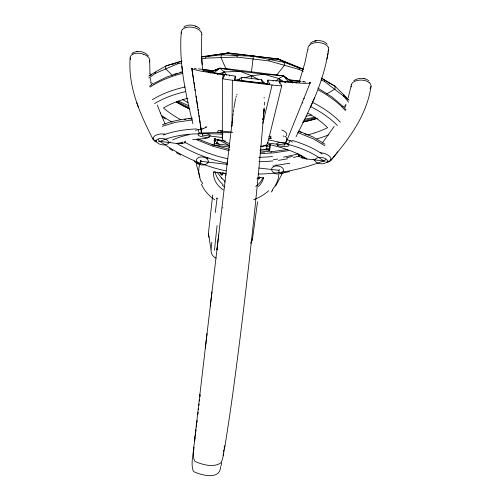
<?xml version="1.0" encoding="UTF-8"?>
<svg xmlns="http://www.w3.org/2000/svg" width="501" height="501" viewBox="0 0 501 501"><rect width="100%" height="100%" fill="white"/><g stroke="black" fill="none" stroke-linecap="round" stroke-linejoin="round"><path stroke-width="0.75" d="M267.81 145.459L266.833 145.791L266.808 149.129A32.452 28.576 6.6 0 1 266.714 149.924M155.949 140.687C158.341 136.648 169.081 138.282 168.762 143.142C165.374 146.386 157.715 145.102 155.949 140.743M222.557 78.594A10.064 0.501 6.8 0 0 232.376 80.229L232.026 125.688M264.465 102.166L264.378 105.066M149.73 61.899L149.962 74.167L149.924 73.597M202.573 135.032L202.567 134.518M200.895 161.14L200.914 160.201M201.74 36.435L201.44 45.979L201.797 59.794M133.047 54.121A9.995 5.787 11.6 0 0 130.899 55.749L130.598 56.181A9.951 5.78 12 0 0 130.16 57.909C127.849 86.955 140.255 114.485 153.225 139.66M267.647 142.209L267.615 142.772M267.597 143.154L267.572 143.543L281.769 85.665L278.938 81.594L303.781 83.36L309.493 83.235L310.451 82.915L310.1 82.421M182.439 29.459L182.057 29.891A10.433 6.081 9.3 0 0 181.262 32.202C178.826 63.17 185.614 93.856 192.898 123.741M348.483 102.166L343.655 96.198L343.742 94.733L335.138 86.329L321.323 77.999M241.82 77.292L241.614 80.611L262.505 83.128L261.428 79.653L241.82 77.292L237.599 80.448M269.275 150.814L269.576 146.336L264.19 145.691M270.158 144.313L269.763 150.256L260.501 149.154M343.655 96.198L324.542 81.513L324.654 79.997M269.551 150.406L270.02 144.232M195.064 438.068C194.269 445.414 191.783 453.33 194.375 460.5A5.098 4.929 6.4 0 0 195.277 461.571C202.723 464.784 213.889 467.903 220.947 462.799C223.828 457.632 223.44 451.338 224.962 445.752C230.829 410.425 235.364 374.892 239.904 339.371C249.417 262.349 258.059 185.195 264.19 107.821M263.213 120.002L264.083 109.061L263.683 113.063M231.794 126.659L231.894 125.394M303.274 71.355L299.041 69.382L299.166 67.917L278.212 58.999L228.155 52.956L201.364 56.763M224.185 447.343L224.26 446.491M232.138 122.764L232.276 121.424M211.835 242.227L211.046 249.805L208.41 233.516L212.7 194.989M251.352 78.851L251.665 75.789L239.979 71.311L219.926 68.186L209.424 72.244M299.041 69.382L269.024 60.934L269.156 59.613L278.212 58.999L303.337 69.069M214.459 144.075L215.067 138.357M222.607 135.157L222.275 138.126L222.525 78.532L224.185 75L200.068 70.967L193.405 69.357L191.789 68.368M223.934 449.823L223.747 451.52M203.425 71.054L203.5 70.378A61.823 2.687 6.9 0 1 202.329 69.564L213.163 70.873M232.42 120.083L232.715 117.447M208.717 72.382L208.717 71.681M210.151 73.027L210.27 72L208.754 71.687M210.27 73.046L210.382 72.019A55.467 2.417 6.9 0 0 216.651 73.165L217.497 73.309L217.378 74.348M200.813 160.37L200.644 161.936L200.813 161.51M217.49 74.367L217.609 73.328A47.37 2.079 6.9 0 0 229.539 75.188L235.326 76.19L234.837 80.592M194.426 441.487L195.071 435.889M229.458 75.883L229.539 75.188M194.714 439.033L195.822 429.357M195.478 432.388L196.686 421.898M196.361 424.792L199.912 394.231M199.649 396.554L207.026 333.591M205.329 348.101L218.693 234.938L218.524 236.259M227.103 164.19L232.314 120.747M210.27 306.036L211.948 291.92M227.467 161.216L216.908 249.886L217.039 248.878M232.859 116.176L233.178 113.552M199.511 401.057L199.68 399.641M200.018 396.811L200.187 395.402M196.924 422.593L197.187 420.433M197.901 414.452L198.183 412.129M198.459 409.837L198.634 408.359M198.991 405.403L199.166 403.919M201.27 58.98L205.667 58.116L237.036 57.076L237.192 55.755L228.155 52.956L201.302 57.139M195.371 435.482L195.615 433.434M195.866 431.392L196.029 430.027M196.392 427.034L196.661 424.785M251.414 72.276L253.356 56.262L253.111 55.824L250.018 55.918M267.29 83.761L267.759 80.091L273.27 80.461A47.182 2.073 6.9 0 0 285.226 81.469L285.094 82.508M273.183 81.156L273.27 80.461M262.875 119.77L263.038 118.48M215.236 212.549L217.115 198.095M233.347 112.199L233.704 109.469M285.201 82.515L285.332 81.475L286.159 81.538A55.479 2.424 6.9 0 0 292.296 81.882L292.164 82.909M292.277 82.915L292.409 81.895A60.947 2.655 6.9 0 0 295.496 81.976L296.172 81.982M296.529 82.997L296.661 81.982A60.947 2.655 6.9 0 0 299.742 81.707A63.527 2.762 6.9 0 0 299.867 81.319L289.033 80.01M299.654 82.371L299.742 81.707M223.54 453.248L223.17 455.766M214.246 143.8L214.985 138.339M250.888 243.38L252.529 238.733L257.564 201.721M205.667 58.116L205.867 56.657L221.373 54.816L228.155 52.956L278.212 58.999L284.656 62.45L303.431 69.464M214.904 138.451L214.184 143.618L229.621 145.459M214.29 144.244L214.91 139.804L225.694 141.088M233.892 108.116L235.583 98.697M268.962 150.588L269.889 144.182M148.803 78.15L155.097 73.503L177.642 63.809L177.868 62.306M155.097 73.503L155.335 72.05L165.931 65.944L181.431 61.222M296.035 136.779L305.767 117.253L314.603 97.745C321.154 82.264 326.101 66.063 328.662 49.43M224.417 448.84L224.962 445.752M371.009 86.36C367.471 111.222 353.443 132.978 337.743 151.947L337.461 152.304M307.758 49.255L304.858 63.02L299.542 80.924M327.673 161.203C326.339 156.606 315.436 155.93 314.666 160.57C317.146 164.572 324.867 164.979 327.66 161.253M220.603 466.519C220.19 480.472 201.746 475.249 194 471.773A4.985 4.872 -81.4 0 1 193.142 470.696C190.693 463.093 193.198 454.827 194.125 447.105M326.896 59.093L328.005 53.344M268.924 149.511A34.319 32.264 6.5 0 0 269.162 148.665L269.958 144.733L269.375 144.933M234.6 79.878L235.345 76.265M351.063 86.153L348.132 98.014M202.417 134.531L202.51 135.007M202.335 134.65L202.191 134.312M221.079 465.686L221.736 462.805M262.825 123.396L272.087 85.007A10.058 0.501 7 0 0 281.725 85.734M279.752 83.21L280.14 81.707M298.953 154.571L298.515 156.174L293.404 157.489M200.15 163.332L200.594 162.061M200.056 163.658L199.711 164.854L199.498 164.027M263.219 177.561A2.637 1.465 -45.6 0 0 263.589 177.936L263.495 178.287M235.946 97.326L236.353 96.035M267.096 142.979L284.462 145.09L284.674 144.457M279.282 169.394L278.988 170.327L258.961 168.042M200.425 162.518L200.582 162.099M345.496 105.429L345.959 104.195M310.301 82.571L285.883 143.048L284.587 144.902M200.882 161.335L227.316 164.378M310.432 107.277L314.709 97.482M236.798 94.852L237.061 94.257M370.696 87.437L370.897 86.917A9.92 5.749 0.9 0 0 370.94 85.183L370.771 84.656A9.964 5.755 1.3 0 0 369.131 82.584M275.619 186.159L281.913 174.185M309.555 82.984L309.862 82.433M219.332 172.476A26.221 22.877 5.5 0 0 220.24 173.596L221.398 174.868L222.093 174.949L223.283 173.089M221.398 174.868L222.638 172.989A138.176 72.063 11.3 0 1 222.97 172.519M334.248 126.34L322.325 143.054M276.759 75.062L284.386 65.305L284.656 62.45L253.356 56.262L221.373 54.816L221.004 57.653L226.12 69.082M208.009 157.583C206.988 159.518 205.504 157.352 204.013 157.27C201.815 156.769 199.229 156.826 197.381 158.26C194.845 160.314 197.381 163.533 199.774 164.253C203.393 166.77 211.691 162.819 206.932 158.629M331.224 159.938L337.743 151.947L330.485 160.834M272.744 190.248L271.216 191.983M260.032 177.385L259.505 177.918M221.724 74.618L224.385 71.987L239.979 71.311L263.82 74.186L283.585 75.858L292.277 82.133M275.982 81.137L278.75 78.538L283.585 75.858L291.313 81.845M258.954 178.437L258.228 179.07M310.282 43.368L312.975 41.52L316.131 40.731L314.853 40.982C319.062 39.917 324.122 40.794 327.122 44.107M214.171 141.864L215.311 140.887M131.813 53.745C131.888 52.048 140.274 51.115 136.886 51.471M213.871 72.883L219.926 68.186L227.034 68.725L283.585 75.858L288.476 81.87M180.009 72.708L181.237 71.762M353.787 80.73C358.077 77.498 364.509 77.436 368.792 80.711M149.467 86.297L151.402 84.97M183.798 27.029C187.562 24.305 192.91 24.58 196.893 26.703L195.672 26.146L198.559 27.674L199.962 29.02M148.728 76.071L155.335 72.05M326.852 93.806L334.95 89.134L335.138 86.329L321.849 78.444M170.684 142.127L168.975 142.447M154.133 83.26L166.514 77.116L182.727 71.837M182.627 142.071L182.082 142.359M149.505 75.814L151.571 74.712M158.404 141.182A3.413 2.06 -54.7 0 0 160.051 141.407C179.677 132.565 202.028 133.31 223.039 134.168M343.667 107.753L345.69 106.794M210.902 72.307L219.926 68.186L224.385 71.987L226.621 75.188M273.74 166.557C268.048 169.188 274.642 175.25 278.832 173.753C281.274 173.653 284.712 171.511 283.171 168.749C281.975 166.864 279.589 166.144 277.479 165.981C275.945 165.33 273.728 167.547 272.995 165.562M264.09 149.786L266.952 148.578M162.274 126.333L175.4 122.369L192.459 119.908M209.412 72.313L219.926 68.186M184.994 27.862L184.305 28.156A10.389 6.068 9.8 0 0 182.433 29.453M282.789 173.252L282.364 173.402M325.612 159.55A3.432 2.417 -49.2 0 1 323.54 160.94C302.685 168.994 280.485 173.903 258.078 174.041M162.274 124.843C171.862 120.979 182.139 119.088 192.409 118.18M163.157 135.057C173.784 130.993 185.195 129.508 196.492 128.882M218.624 73.935L224.385 71.987M314.528 132.934L314.653 132.89A110.02 64.297 6.3 0 0 327.623 127.699A97.451 50.451 6.4 0 0 318.191 119.658M177.63 73.234L173.947 74.392M181.882 61.103L165.931 65.944L165.493 68.725L172.281 75.2M225.262 53.776L228.155 52.956M235.495 80.348L239.904 79.108M244.313 77.862L251.665 75.789L263.82 74.186L278.75 78.538L283.203 81.381M205.479 127.06L206.819 126.759M306.023 116.351L311.29 114.954M342.133 106.757L345.897 105.755M260.777 146.812L266.006 145.447M299.116 155.567L300.537 155.204M281.762 173.578L280.817 173.778M303.831 120.672L315.041 117.973M209.305 137.236C207.414 138.044 192.923 135.903 199.937 133.197M208.479 137.099C214.835 134.531 202.122 132.54 200.131 133.178M277.222 145.359C278.669 146.536 293.692 147.883 287.493 143.674M177.642 63.809L181.356 63.026M287.518 158.792L278.412 160.383M182.057 143.324L185.489 142.672L196.549 148.321L206.756 152.617L217.785 156.299L227.961 158.867M288.338 150.638L273.721 152.874L260.263 153.675M266.808 149.129L267.841 148.929M268.724 148.753L269.162 148.665M289.841 163.22L276.64 165.305M198.077 129.753L201.59 129.358M304.132 119.282L315.549 117.121M284.355 172.632L289.616 171.674M171.655 64.335L174.711 63.802M287.092 149.611L271.06 151.759M184.562 119.507L185.927 119.301M192.703 139.666L205.686 138.476M180.917 143.511L177.893 143.599L160.051 141.414A3.438 2.373 63.5 0 1 158.372 139.572M188.708 118.931L190.831 118.699M217.252 69.583L215.743 69.714L217.29 69.902M224.022 68.988L227.034 68.725M137.938 51.459C141.852 51.171 145.91 52.912 148.39 55.968M200.506 128.713L201.853 128.669M260.257 152.223L264.597 152.154M269.024 60.934L237.036 57.076M314.647 159.85L313.062 159.136M211.979 144.921L229.79 147.05M260 150.663L271.617 152.047M325.143 161.097A3.407 1.998 68.8 0 1 323.54 160.934L305.748 158.867L302.823 158.072M213.77 172.388L213.758 172.018L226.22 173.503M257.99 177.285L263.595 177.955M194.369 68.374L195.841 68.556M198.365 68.856L214.265 70.773M288.62 79.728L301.12 81.237M302.585 81.412L304.057 81.588M234.587 79.935L269.707 84.162M232.376 80.229L272.087 85.007M262.549 118.875L264.09 119.063M218.129 130.561L222.732 131.112M268.736 136.616L270.045 136.773M217.359 132.264L222.732 132.903M269.043 138.445L271.054 138.689M216.776 139.309L217.647 139.835L223.797 140.581M264.528 145.515L266.833 145.791M202.567 135.132L221.849 137.474M268.993 139.936C288.012 143.925 308.027 148.546 323.54 160.94M208.879 71.718L208.266 71.587M229.22 150.695L212.887 146.254L196.367 139.622M225.964 170.86C202.197 165.925 179.834 155.354 160.051 141.414M226.997 163.201C209.255 159.512 192.24 152.63 176.671 143.399L181.224 142.722A9.563 9.525 53.7 0 0 182.076 142.347M229.289 149.242L212.812 144.795L197.832 138.946M268.06 144.25C281.581 147.357 295.227 151.377 306.981 158.961L302.736 157.239M253.111 55.824L256.813 56.857M286.873 139.566L290.142 140.768M291.826 140.286C302.46 143.53 313.006 147.632 322.149 154.064M199.173 164.322L198.484 164.09M364.928 78.826L363.876 78.482M276.364 74.668L279.896 75.876M285.551 77.812L286.967 78.294M287.311 143.605C285.388 142.516 272.763 141.451 278.08 145.422M297.669 132.508L313.382 138.89L324.911 145.791M298.577 131.011L312.881 136.93L324.93 144.138M299.385 131.7L301.364 132.427M198.183 163.971L197.306 163.57M304.564 133.698L306.437 134.481M303.813 98.446L304.451 98.722M302.297 102.768L302.836 102.999M328.255 82.759L330.372 83.686M178.35 101.064L188.996 105.83M301.752 157.621L298.515 156.174A3.413 1.779 15.2 0 0 300.118 155.153M283.04 135.884L284.205 136.485M321.179 79.884L324.542 81.513M177.016 101.409L188.551 107.389M218.568 139.773L229.615 145.634M317.897 88.113L332.119 97.044L342.39 105.893M150.388 82.233L153.807 84.08M182.533 99.624L188.007 102.586M197.169 163.495L196.254 162.931M176.227 152.648L180.717 155.128M251.665 75.789L258.372 79.553M262.399 81.813L266.426 84.074M278.212 58.999L280.879 60.552M169.376 148.559L172.757 150.626M216.432 198.127L217.19 198.628M162.606 117.109L165.436 118.944M224.442 186.886L222.325 185.314M317.953 119.495L317.941 119.482A97.163 50.294 6.4 0 0 307.883 113.188M213.946 140.449L215.18 141.351M216.413 142.259L219.494 144.513M150.832 83.773L151.966 84.713M301.99 156.681L300.869 155.617M225.945 174.216L224.711 173.127M344.225 96.098L348.264 99.724M224.993 181.337L221.893 178.275M221.586 177.961L216.964 172.131M343.742 94.733L348.997 100.162M344.556 108.185L346.059 109.919M261.428 79.653L264.66 83.705M278.75 78.538L280.785 81.732M328.155 47.088L328.418 47.633A10.415 6.062 3.5 0 1 328.55 50.012A10.377 6.043 3.4 0 1 327.829 51.39M202.78 183.848L201.728 181.8M267.766 80.173L269.676 84.099M165.242 124.198L160.345 112.944M157.276 105.041L160.533 113.37M136.66 102.467L138.445 107.377M351.395 86.873L351.307 86.592A9.926 5.755 1.3 0 1 351.307 84.807M201.916 133.585L201.496 131.675M196.242 163.977L199.974 177.16M192.234 68.405L192.346 68.862M264.102 97.47L264.221 98.146M191.864 68.305L193.743 80.667M193.975 82.214L194.801 87.625M195.033 89.172L195.271 90.719M196.091 96.123L197.857 107.721M198.089 109.262L198.327 110.809M198.559 112.356L198.797 113.902M199.029 115.449L199.266 116.996M199.498 118.537L200.206 123.177M200.438 124.724L201.264 130.135M191.789 68.581L201.364 131.469M150.406 78.187L150.857 81.469M181.857 66.213L182.483 71.681M202.542 68.906L201.765 59.4L202.128 64.491M185.414 141L185.489 142.672A3.419 1.772 -2.4 0 1 184.236 141.52M130.16 57.928L130.21 58.454A9.951 5.787 11.6 0 0 130.467 59.381M279.019 172.544L278.982 170.428M222.97 74.818L223.02 78.707M224.185 75L224.191 76.547M218.041 131.005A2.849 1.991 -66.3 0 1 217.378 132.233M208.184 71.568A60.37 2.63 6.9 0 1 203.506 70.384M220.19 130.955A43.28 4.528 8.9 0 1 232.721 132.283M203.713 128.306A43.224 11.266 19.8 0 1 206.387 127.511M201.208 132.809A43.468 11.855 22.7 0 1 203.588 128.275M285.244 136.216A43.437 11.623 -11 0 1 284.643 143.161M281.756 129.947A43.286 10.878 -4.9 0 1 286.572 135.683M270.909 135.978A27.68 7.884 -4.5 0 1 269.958 138.52M220.546 132.865A27.674 4.828 8.1 0 1 229.527 132.421M271.072 138.627A2.843 1.904 80.1 0 1 270.709 137.024M267.478 143.53A10.177 3.826 3.7 0 1 260.501 146.305M229.458 143.449A10.177 4.403 6.9 0 1 222.344 138.132M222.839 208.065A155.786 3.012 -88.1 0 1 222.857 207.608M214.772 199.843A40.331 33.104 9.6 0 1 201.371 184.205M209.161 237.23A7.49 6.695 7.4 0 1 208.403 233.516M252.535 238.739A7.49 6.688 3.7 0 1 250.776 242.284M214.303 171.605A2.643 1.428 58.3 0 1 213.764 171.993M223.177 184.788A25.783 17.385 24 0 1 215.079 171.668M214.672 141.532A34.832 32.74 3.4 0 1 214.697 140.399M222.075 174.968A26.616 23.221 5.4 0 1 219.995 172.419M216.833 143.825A32.772 28.858 4.6 0 1 217.647 139.835M201.296 181.838A40.462 28.037 23.9 0 1 199.605 177.141A40.725 27.348 27.2 0 1 199.617 164.81M278.794 174.342A40.681 26.753 -16.7 0 1 272.099 190.061M268.73 190.668A40.349 28.463 -9.7 0 1 253.663 199.749M262.699 178.199A25.82 17.623 -8.5 0 1 255.704 186.41M223.346 189.929A25.814 20.096 8.1 0 1 213.52 172.363M263.526 177.83A25.802 19.351 -0.3 0 1 258.41 186.529M216.2 258.184A8.104 8.01 6.4 0 1 211.09 249.811M214.491 250.275A155.348 13.972 -85.5 0 1 217.108 225.513M221.586 178.037A10.477 3.801 55.1 0 1 221.887 178.35M224.698 181.938A9.563 4.503 50 0 1 224.855 182.095M225.688 175.287A13.815 4.265 45.8 0 1 225.907 175.494M257.326 178.581A25.394 16.395 -6.3 0 1 256.869 178.926M259.662 177.955A24.774 13.69 -15.1 0 1 259.111 178.481M259.794 176.884A24.962 17.266 0.9 0 1 259.537 177.135M302.742 157.226A9.557 9.5 -36.5 0 1 301.997 156.675M298.176 153.857A99.016 34.437 -4.5 0 1 283.428 157.145M302.579 158.247A9.525 3.958 13.3 0 1 301.458 157.759M172.732 139.911A86.83 54.622 19.7 0 1 189.015 134.719M182.314 143.524A9.544 3.989 0.9 0 1 181.118 143.737M205.466 138.195A90.737 39.804 8.3 0 1 207.414 138.113M202.999 133.053A93.349 39.729 7.8 0 1 220.521 132.727M292.308 156.456A98.891 46.029 -0.5 0 1 286.547 157.702M277.748 159.074A99.755 58.554 3.3 0 1 273.502 159.612M272.463 156.512A101.152 64.253 4.6 0 1 258.81 157.289M276.521 165.042A104.177 62.562 4.2 0 1 274.598 165.255M273.076 160.921A107.602 67.316 4.7 0 1 258.936 161.616M317.396 118.261A114.253 69.119 6.1 0 1 302.454 122.2M316.864 118.461A117.572 71.136 6.2 0 1 303.656 121.762M303.5 82.032A3.613 2.223 -52.2 0 1 305.572 82.321M318.379 90.011A113.971 60.934 6.4 0 1 345.364 110.521M328.518 134.913A122.081 71.486 6.3 0 1 316.826 138.902M311.159 106.863A107.966 55.912 6.4 0 1 337.367 125.544M312.242 102.217A111.028 58.16 6.4 0 1 340.354 122.225M314.327 133.009A109.713 64.122 6.3 0 1 307.689 134.963M187.925 98.271A97.169 50.3 6.5 0 0 175.093 102.329L174.799 102.454A97.457 50.451 6.5 0 0 163.439 108.016A110.02 64.303 6.4 0 0 174.617 116.119L174.918 116.301A109.719 64.128 6.4 0 0 180.817 119.77M189.885 109.162A114.259 69.132 6.6 0 1 176.258 101.885M188.814 108.473A117.578 71.142 6.5 0 1 176.665 102.191M196.655 68.975A3.62 2.167 66.4 0 1 196.824 68.931M150.093 87.061A113.977 60.94 6.5 0 1 182.896 73.321M172.131 122.156A122.087 71.493 6.4 0 1 161.842 115.668M154.552 103.619A107.972 55.918 6.5 0 1 185.107 91.721M152.429 99.674A111.028 58.166 6.5 0 1 185.188 86.936M198.133 163.458A3.344 1.609 -56.2 0 1 196.323 162.844M196.185 162.957A8.849 6.206 0.3 0 1 194.225 161.071M282.746 173.146A3.344 1.547 70.1 0 1 280.923 173.327M285.006 172.112A8.843 6.212 12 0 1 282.852 173.29M181.587 33.705A10.389 6.062 9.4 0 1 181.268 32.202M185.032 27.843A10.389 6.062 9.4 0 1 195.622 28.094A10.433 6.081 9.3 0 1 201.139 32.064M201.145 32.07A10.389 6.062 9.4 0 1 201.865 34.481M201.853 34.506A10.433 6.081 9.3 0 1 201.496 35.953M199.918 133.291A3.563 2.192 77.9 0 1 198.164 129.765M195.496 130.529A9.3 2.806 1.1 0 1 197.726 129.634M308.128 49.292A10.377 6.043 3.4 0 1 309.418 45.171M328.161 47.088A10.377 6.043 3.1 0 0 326.727 45.403L326.12 44.94A10.377 6.043 3.4 0 0 315.818 42.641A10.396 6.087 3.4 0 0 309.405 45.19M290.054 140.762A3.563 2.255 -63.9 0 1 287.486 143.768M290.505 140.737A9.287 2.824 12.1 0 1 292.384 142.121M351.282 84.863A9.901 5.749 1.7 0 1 358.76 80.21A9.945 5.724 1 0 1 366.287 81.037A9.926 5.755 1.3 0 1 369.143 82.571M370.709 87.437A9.926 5.755 1.3 0 1 370.001 88.527M330.929 159.756A4.002 3.426 12.2 0 1 327.667 161.322M320.596 152.686A9.231 4.822 13.2 0 1 331.004 159.719M330.954 159.794A9.212 4.803 10.9 0 1 326.752 162.499M143.781 54.283A9.932 5.78 11.1 0 1 149.799 60.583M149.786 60.577A9.945 5.774 11.8 0 1 149.442 62.03M143.737 54.333A9.976 5.755 11.8 0 0 136.228 53.294A9.957 5.768 11.7 0 0 133.041 54.114M155.93 140.806A4.014 3.438 3.7 0 1 153.087 138.514M153.03 138.458A9.25 4.81 -0.4 0 1 165.004 134.086M156.231 142.084A9.231 4.797 1.9 0 1 153.049 138.539"/></g></svg>
